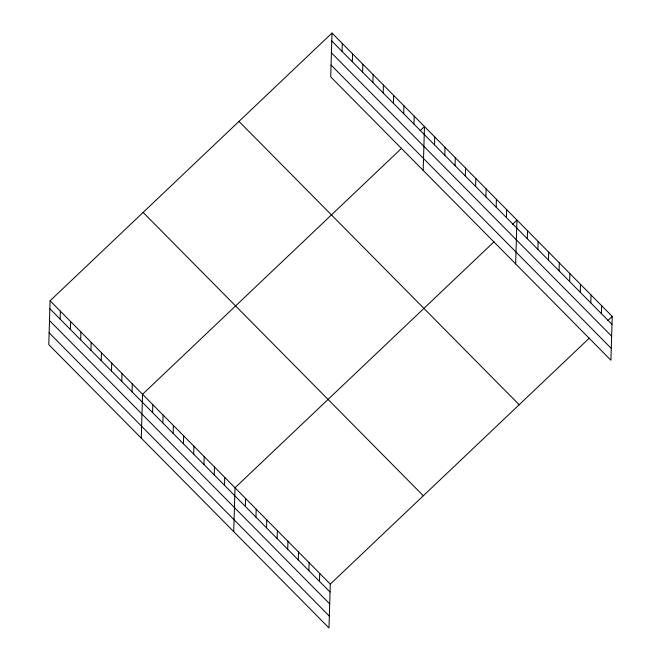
<?xml version="1.0" encoding="UTF-8"?>
<svg xmlns="http://www.w3.org/2000/svg" width="661" height="661" viewBox="0 0 661 661"><rect width="100%" height="100%" fill="white"/><g stroke="black" fill="none" stroke-linecap="round" stroke-linejoin="round"><path stroke-width="0.99" d="M332.012 33.05L330.715 76.891L610.913 360.228L612.218 316.396L332.012 33.05L50.087 300.772L48.782 344.604L328.988 627.95L330.285 584.109L589.323 338.126M60.126 319.098L60.358 311.157M70.397 329.484L70.636 321.543M80.675 339.878L80.906 331.938M90.945 350.264L91.185 342.324M101.224 360.65L101.455 352.718M111.494 371.044L111.734 363.104M121.773 381.43L122.004 373.49M132.043 391.824L132.283 383.884M141.256 438.111L142.553 394.27L401.591 148.287M152.592 412.596L152.823 404.664M162.862 422.99L163.102 415.05M173.141 433.376L173.372 425.436M183.411 443.771L183.651 435.83M193.69 454.157L193.921 446.216M203.96 464.543L204.199 456.611M214.238 474.937L214.47 466.997M224.509 485.323L224.748 477.382M233.721 531.618L235.019 487.777L494.056 241.794M245.371 506.417L245.603 498.477M255.956 517.125L256.187 509.185M266.54 527.825L266.771 519.885M277.124 538.533L277.364 530.593M287.709 549.233L287.948 541.293M298.293 559.941L298.532 552.001M308.877 570.641L309.117 562.701M319.47 581.35L319.701 573.409M342.051 51.376L342.291 43.436M352.33 61.77L352.561 53.83M362.6 72.156L362.839 64.216M372.878 82.542L373.11 74.61M383.149 92.937L383.388 84.996M393.419 103.323L393.659 95.382M403.697 113.717L403.929 105.777M413.968 124.103L414.207 116.162M423.18 170.389L424.478 126.557L420.049 130.762M434.517 144.883L434.756 136.943M444.795 155.269L445.027 147.329M455.065 165.663L455.305 157.723M465.344 176.049L465.575 168.109M475.614 186.435L475.854 178.503M485.893 196.829L486.124 188.889M496.163 207.215L496.394 199.275M506.433 217.609L506.673 209.669M515.646 263.896L516.943 220.055L512.515 224.261M527.296 238.695L527.536 230.763M537.88 249.404L538.12 241.463M548.465 260.103L548.704 252.172M559.049 270.812L559.289 262.871M569.642 281.512L569.873 273.58M580.226 292.22L580.457 284.28M590.81 302.92L591.041 294.988M601.394 313.628L601.626 305.688M607.781 320.602L612.218 316.396M331.781 40.99L611.979 324.328M331.425 52.839L611.623 336.176M331.062 65.042L611.268 348.388M238.976 121.401L519.182 404.739M143.123 212.421L423.321 495.767M50.087 300.772L330.285 584.109M49.848 308.704L330.054 592.049M49.501 320.552L329.699 603.898M49.137 332.764L329.335 616.102"/></g></svg>
